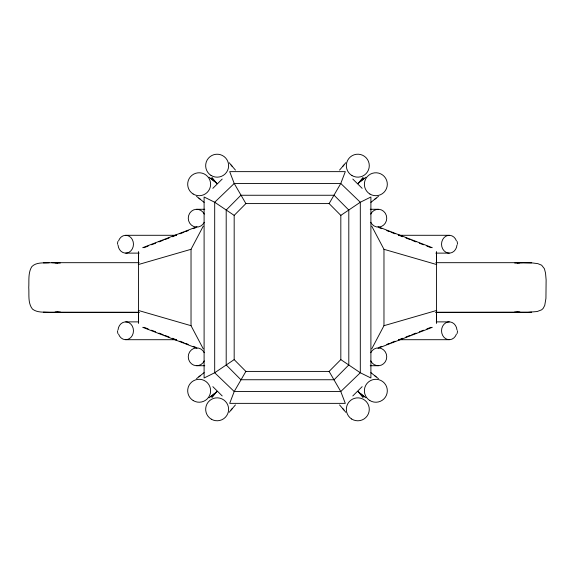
<?xml version="1.0" encoding="UTF-8"?>
<svg xmlns="http://www.w3.org/2000/svg" width="575" height="575" viewBox="0 0 575 575"><rect width="100%" height="100%" fill="white"/><g stroke="black" fill="none" stroke-linecap="round" stroke-linejoin="round"><path stroke-width="0.86" d="M138.482 323.15L138.482 251.85M436.518 323.15L436.518 251.85M117.451 244.21L117.81 241.536M457.549 330.79L457.19 333.464M203.255 348.845L191.029 325.694L191.029 249.306L203.255 226.155M371.745 348.845L383.971 325.694L383.971 249.306L371.745 226.155M329.116 203.586L340.781 183.475L345.309 171.638L229.691 171.638L234.219 183.475L245.884 203.586L329.116 203.586L340.824 215.381L340.824 359.619L329.116 371.414L245.884 371.414L234.176 359.619L234.176 215.381L245.884 203.586M245.884 371.414L234.219 391.525L229.691 403.363L345.309 403.363L340.781 391.525L329.116 371.414M345.812 162.696L342.621 166.556M229.188 412.304L232.379 408.444M360.029 181.312L363.105 177.661L361.776 179.228M214.971 393.688L211.895 397.339L213.224 395.772M359.317 182.131L358.002 183.677L361.352 179.752M215.682 392.869L216.998 391.323L213.648 395.248M343.936 165.003L339.552 170.085M231.064 409.997L235.448 404.915M212.843 188.341L222.202 179.062M352.798 395.938L362.157 386.659M370.911 202.378L376.122 198.145M204.089 372.622L198.878 376.855M213.109 394.694L217.134 391.467L215.553 392.725M359.447 182.275L357.866 183.533L365.88 177.201M364.033 178.609L360.295 181.578M209.12 397.799L212.57 395.104M374.526 199.417L378.479 196.341M200.474 375.583L196.521 378.659M210.967 396.391L214.705 393.422M340.824 215.381L360.309 202.249L370.897 197.002L370.897 377.998L360.309 372.751L340.824 359.619M234.176 359.619L214.691 372.751L204.103 377.998L204.103 197.002L214.691 202.249L234.176 215.381M142.701 247.696L196.959 226.744M143.987 247.696L148.163 246.078M151.498 244.792L155.674 243.182M159.009 241.888L163.185 240.278M164.853 239.631L169.028 238.021M172.371 236.735L176.539 235.125M179.882 233.831L184.057 232.221M185.725 231.574L188.226 230.611M193.236 228.678L195.744 227.707M379.256 347.293L381.764 346.322M386.774 344.389L389.275 343.426M390.942 342.779L395.118 341.169M398.461 339.875L402.629 338.265M405.972 336.979L410.147 335.369M411.815 334.722L415.991 333.112M419.326 331.818L423.502 330.208M426.837 328.922L431.013 327.304M378.041 348.256L432.299 327.304M138.266 264.579L191.029 249.306M383.971 325.694L436.734 310.421M514.747 263.084L519.728 262.739M60.253 311.938L57.45 312.168L58.068 312.168M49.091 262.732C43.319 263.062 36.268 262.085 31.848 266.599C27.931 272.744 29.174 280.571 28.75 287.507C29.275 294.666 27.672 303.126 32.488 309.113C37.31 312.879 43.944 311.966 49.673 312.333L139.186 312.326M435.814 312.326L528.066 312.283L537.215 311.521L541.643 309.817L543.152 308.416L544.741 305.418L545.934 298.36L546.121 279.853L545.531 273.075L544.396 268.705L541.643 265.204L537.869 263.652L531.616 262.854L519.57 262.689M519.505 262.746L516.932 262.854L517.55 262.854M528.332 312.283L531.616 312.168M55.272 312.283L58.197 312.168L57.45 312.168M517.716 262.739L522.359 262.689M54.596 312.333L57.292 312.29M54.769 312.333L57.5 312.283L55.38 312.283M52.641 262.689L55.43 262.689M60.253 263.084L55.272 262.739M531.616 262.854L516.99 262.689M43.384 312.168L46.668 312.283M516.932 312.168L517.55 312.168L514.747 311.938M196.743 209.278L204.772 209.278M370.228 209.278L378.257 209.278M125.731 235.297L175.928 235.29M399.072 235.29L449.269 235.297M125.731 253.122L139.179 253.122M435.821 253.122L449.269 253.122M55.358 262.689L43.384 262.854M54.769 262.689L139.186 262.682M435.814 262.682L520.231 262.689M51.693 262.689L58.01 262.689M519.62 312.283L517.5 312.283L520.231 312.333M46.891 312.283L139.085 312.34M435.915 312.34L528.109 312.283M125.731 321.878L138.748 321.878M436.253 321.878L449.269 321.878M125.731 339.703L175.928 339.71M399.072 339.71L449.269 339.703M196.743 365.722L204.772 365.722M370.228 365.722L378.257 365.722M57.45 262.854L58.068 262.854L55.495 262.746M517.55 312.168L516.803 312.168L519.728 312.283M54.596 262.689L57.284 262.739M517.708 312.29L520.404 312.333M383.971 249.306L436.734 264.579M138.266 310.421L191.029 325.694M378.041 226.744L432.299 247.696M379.256 227.707L381.764 228.678M386.774 230.611L389.275 231.574M390.942 232.221L395.118 233.831M398.461 235.125L402.629 236.735M405.972 238.021L410.147 239.631M411.815 240.278L415.991 241.888M419.326 243.182L423.502 244.792M426.837 246.078L431.013 247.696M143.987 327.304L148.163 328.922M151.498 330.208L155.674 331.818M159.009 333.112L163.185 334.722M164.853 335.369L169.028 336.979M172.371 338.265L176.539 339.875M179.882 341.169L184.057 342.779M185.725 343.426L188.226 344.389M193.236 346.322L195.744 347.293M142.701 327.304L196.959 348.256M209.12 177.201L217.134 183.533L215.553 182.275M196.521 196.341L200.474 199.417M378.479 378.659L374.526 375.583M360.295 393.422L365.88 397.799M214.705 181.578L210.967 178.609M359.447 392.725L357.866 391.467L361.891 394.694M362.43 395.104L364.033 396.391M198.878 198.145L204.089 202.378M376.122 376.855L370.911 372.622M352.798 179.062L362.157 188.341M212.843 386.659L222.202 395.938M235.448 170.085L231.064 165.003M339.552 404.915L343.936 409.997M213.648 179.752L216.998 183.677L215.682 182.131M361.352 395.248L358.002 391.323L359.317 392.869M213.224 179.228L211.895 177.661L214.971 181.312M361.776 395.772L363.105 397.339L360.029 393.688M232.379 166.556L229.188 162.696M342.621 408.444L345.812 412.304M457.19 241.536L457.549 244.21M117.81 333.464L117.451 330.79M436.475 251.972L436.475 263.515M436.475 311.485L436.475 323.028M138.525 251.972L138.525 263.515M138.525 311.485L138.525 323.028M456.974 245.015A8.912 7.734 -90 0 1 445.848 252.202A8.912 7.734 -90 0 1 444.022 237.662A8.912 7.734 -90 0 1 456.457 240.932M398.683 235.304A8.912 7.676 -90 0 1 400.595 235.498M456.457 334.068A8.912 7.734 -90 0 1 444.022 337.338A8.912 7.734 -90 0 1 445.848 322.798A8.912 7.734 -90 0 1 456.974 329.985M400.595 339.502A8.912 7.676 -90 0 1 398.683 339.696M370.731 214.094A8.912 8.474 -90 0 1 383.604 211.269A8.912 8.474 -90 0 1 383.604 225.105A8.912 8.474 -90 0 1 370.731 222.281M370.731 352.719A8.912 8.474 -90 0 1 383.604 349.895A8.912 8.474 -90 0 1 383.604 363.731A8.912 8.474 -90 0 1 370.731 360.906M204.269 360.906A8.912 8.474 -90 0 1 191.396 363.731A8.912 8.474 -90 0 1 191.396 349.895A8.912 8.474 -90 0 1 204.269 352.719M204.269 222.281A8.912 8.474 -90 0 1 191.396 225.105A8.912 8.474 -90 0 1 191.396 211.269A8.912 8.474 -90 0 1 204.269 214.094M118.026 329.985A8.912 7.734 -90 0 1 129.152 322.798A8.912 7.734 -90 0 1 130.978 337.338A8.912 7.734 -90 0 1 118.543 334.068M176.317 339.696A8.912 7.676 90 0 1 174.405 339.502M118.543 240.932A8.912 7.734 -90 0 1 130.978 237.662A8.912 7.734 -90 0 1 129.152 252.202A8.912 7.734 -90 0 1 118.026 245.015M174.405 235.498A8.912 7.676 90 0 1 176.317 235.304M240.889 195.256L226.198 210.062L226.198 364.938L240.889 379.744L334.111 379.744L348.802 364.938L348.802 210.062L334.111 195.256L240.889 195.256M234.219 183.475L214.691 202.249L214.691 372.751L234.219 391.525L340.781 391.525L360.309 372.751L360.309 202.249L340.781 183.475L234.219 183.475M210.996 175.389A11.478 11.478 0 0 0 228.613 166.168A11.478 11.478 0 0 0 211.823 155.523A11.478 11.478 0 0 0 210.996 175.389M193.143 194.005A11.471 11.471 0 0 0 210.623 184.561A11.471 11.471 0 0 0 193.696 174.146A11.471 11.471 0 0 0 193.143 194.005M369.897 194.048A11.471 11.471 0 0 0 387.313 184.489A11.471 11.471 0 0 0 370.329 174.182A11.471 11.471 0 0 0 369.897 194.048M351.993 175.569A11.478 11.478 0 0 0 369.287 165.765A11.478 11.478 0 0 0 352.152 155.688A11.478 11.478 0 0 0 351.993 175.569M351.663 419.017A11.478 11.478 0 0 0 369.272 409.802A11.478 11.478 0 0 0 352.489 399.158A11.478 11.478 0 0 0 351.663 419.017M369.833 400.531A11.471 11.471 0 0 0 387.313 391.086A11.471 11.471 0 0 0 370.393 380.672A11.471 11.471 0 0 0 369.833 400.531M193.207 400.567A11.471 11.471 0 0 0 210.623 391.007A11.471 11.471 0 0 0 193.631 380.707A11.471 11.471 0 0 0 193.207 400.567M211.327 419.197A11.478 11.478 0 0 0 228.62 409.4A11.478 11.478 0 0 0 211.485 399.323A11.478 11.478 0 0 0 211.327 419.197"/></g></svg>
